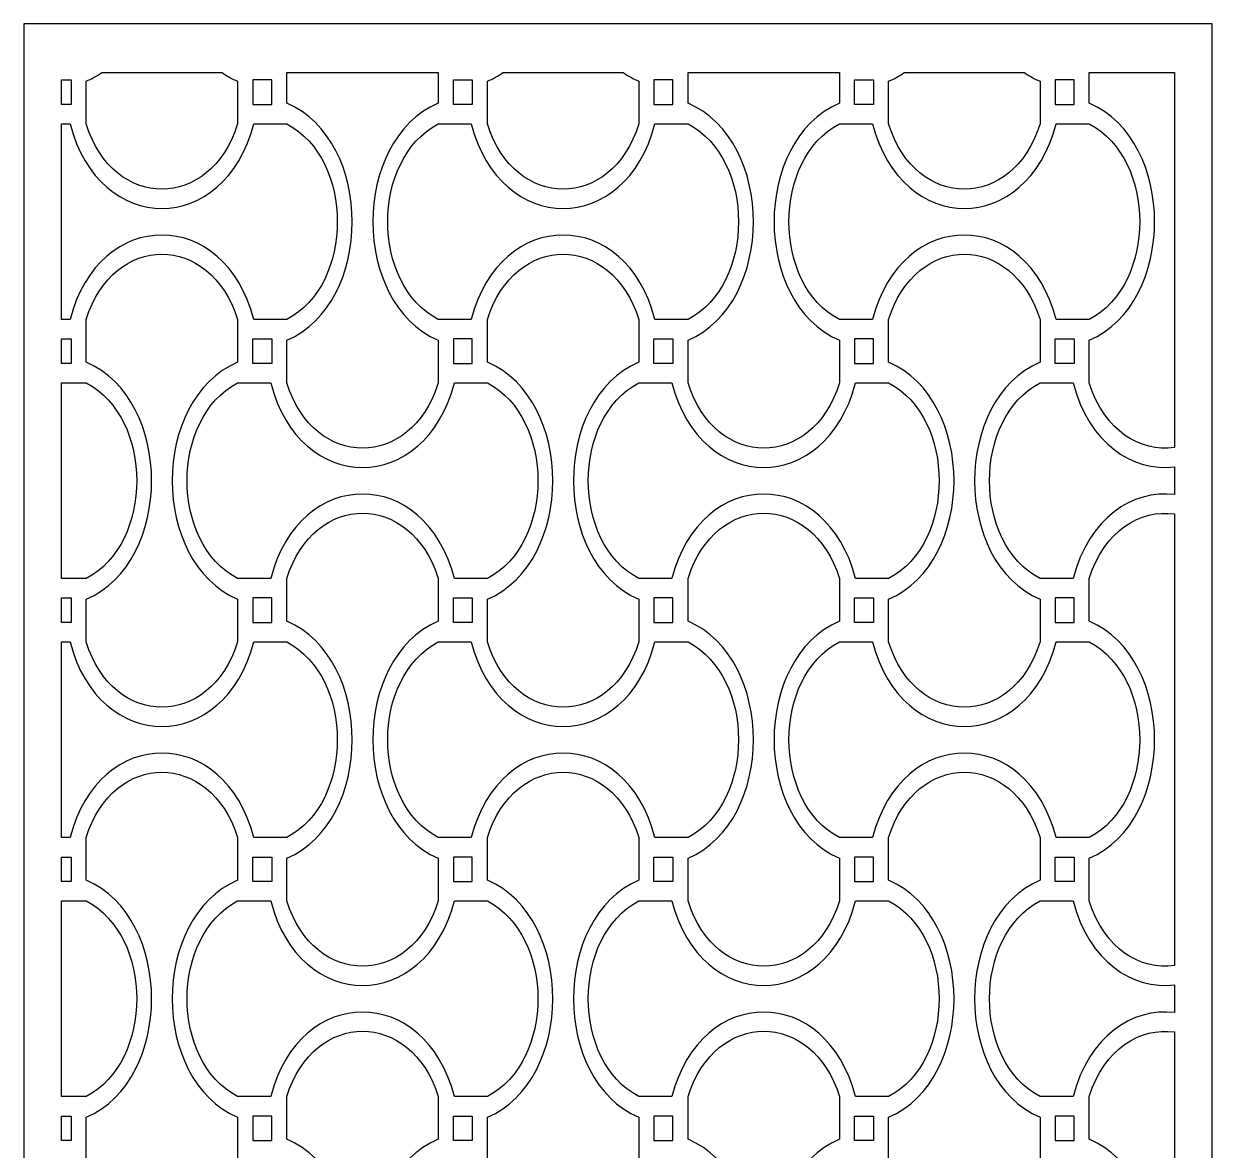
# Model space of a CAD drawing. Header units: centimetres. Extents: x -9.6 to 1.5, y -7.6 to 11.3.
# Drawn here: x -3.49 to 1.488, y 6.626 to 11.343 of the extents above; entities that cross this region are included whole.
import ezdxf

# ---------------------------------------------------------------- set-up
doc = ezdxf.new("R2010")
doc.units = ezdxf.units.CM
doc.header["$MEASUREMENT"] = 0
doc.layers.add('layer 1', color=7, linetype='Continuous')

msp = doc.modelspace()

# ---------------------------------------------------------------- linework, layer by layer
at = {"layer": 'layer 1', "color": 177}
for points, knots in [([(-3.4902, -7.58732), (-3.4902, -7.58732), (-3.4902, 11.3432), (-3.4902, 11.3432), (-3.4902, 11.3432), (-3.4902, 11.3432), (1.48758, 11.3432), (1.48758, 11.3432), (1.48758, 11.3432), (1.48758, 11.3432), (1.48758, -7.58732), (1.48758, -7.58732), (1.48758, -7.58732), (1.48758, -7.58732), (-3.4902, -7.58732), (-3.4902, -7.58732)], [0, 0, 0, 0, 0.2, 0.2, 0.2, 0.2, 0.4, 0.4, 0.4, 0.4, 0.6, 0.6, 0.6, 0.6, 1, 1, 1, 1]), ([(-3.33168, 11.10784), (-3.33168, 11.10784), (-3.33168, 11.00552), (-3.33168, 11.00552), (-3.33168, 11.00552), (-3.33168, 11.00552), (-3.29204, 11.00552), (-3.29204, 11.00552), (-3.29204, 11.00552), (-3.29204, 11.00552), (-3.29204, 11.10784), (-3.29204, 11.10784), (-3.29204, 11.10784), (-3.29204, 11.10784), (-3.33168, 11.10784), (-3.33168, 11.10784)], [0, 0, 0, 0, 0.2, 0.2, 0.2, 0.2, 0.4, 0.4, 0.4, 0.4, 0.6, 0.6, 0.6, 0.6, 1, 1, 1, 1]), ([(-2.65976, 11.13854), (-2.65976, 11.13854), (-3.16339, 11.13854), (-3.16339, 11.13854), (-3.16339, 11.13854), (-3.18366, 11.12461), (-3.2054, 11.1125), (-3.22863, 11.10254), (-3.22863, 11.10254), (-3.22863, 11.10254), (-3.22863, 10.92366), (-3.22863, 10.92366), (-3.22863, 10.92366), (-3.11493, 10.55964), (-2.70822, 10.55964), (-2.59452, 10.92366), (-2.59452, 10.92366), (-2.59452, 10.92366), (-2.59452, 10.92366), (-2.59452, 10.92366), (-2.59452, 10.92366), (-2.59452, 10.92366), (-2.59452, 11.10254), (-2.59452, 11.10254), (-2.59452, 11.10254), (-2.61775, 11.1125), (-2.63949, 11.12461), (-2.65976, 11.13854)], [0, 0, 0, 0, 0.125, 0.125, 0.125, 0.125, 0.25, 0.25, 0.25, 0.25, 0.375, 0.375, 0.375, 0.375, 0.5, 0.5, 0.5, 0.5, 0.625, 0.625, 0.625, 0.625, 0.75, 0.75, 0.75, 0.75, 1, 1, 1, 1]), ([(-2.45184, 11.10784), (-2.45184, 11.10784), (-2.45184, 11.00552), (-2.45184, 11.00552), (-2.45184, 11.00552), (-2.45184, 11.00552), (-2.53111, 11.00552), (-2.53111, 11.00552), (-2.53111, 11.00552), (-2.53111, 11.00552), (-2.53111, 11.10784), (-2.53111, 11.10784), (-2.53111, 11.10784), (-2.53111, 11.10784), (-2.45184, 11.10784), (-2.45184, 11.10784)], [0, 0, 0, 0, 0.2, 0.2, 0.2, 0.2, 0.4, 0.4, 0.4, 0.4, 0.6, 0.6, 0.6, 0.6, 1, 1, 1, 1]), ([(-1.75432, 11.13854), (-1.75432, 11.13854), (-2.38843, 11.13854), (-2.38843, 11.13854), (-2.38843, 11.13854), (-2.38843, 11.13854), (-2.38843, 11.01083), (-2.38843, 11.01083), (-2.38843, 11.01083), (-2.02331, 10.85412), (-2.02331, 10.17457), (-2.38843, 10.01787), (-2.38843, 10.01787), (-2.38843, 10.01787), (-2.38843, 9.83899), (-2.38843, 9.83899), (-2.38843, 9.83899), (-2.38843, 9.83899), (-2.38843, 9.83899), (-2.38843, 9.83899), (-2.38843, 9.83899), (-2.27473, 9.47497), (-1.86802, 9.47497), (-1.75432, 9.83899), (-1.75432, 9.83899), (-1.75432, 9.83899), (-1.75432, 10.01787), (-1.75432, 10.01787), (-1.75432, 10.01787), (-2.11945, 10.17457), (-2.11945, 10.85412), (-1.75432, 11.01083), (-1.75432, 11.01083), (-1.75432, 11.01083), (-1.75432, 11.13854), (-1.75432, 11.13854)], [0, 0, 0, 0, 0.1, 0.1, 0.1, 0.1, 0.2, 0.2, 0.2, 0.2, 0.3, 0.3, 0.3, 0.3, 0.4, 0.4, 0.4, 0.4, 0.5, 0.5, 0.5, 0.5, 0.6, 0.6, 0.6, 0.6, 0.7, 0.7, 0.7, 0.7, 0.8, 0.8, 0.8, 0.8, 1, 1, 1, 1]), ([(-1.61164, 11.10784), (-1.61164, 11.10784), (-1.69091, 11.10784), (-1.69091, 11.10784), (-1.69091, 11.10784), (-1.69091, 11.10784), (-1.69091, 11.00552), (-1.69091, 11.00552), (-1.69091, 11.00552), (-1.69091, 11.00552), (-1.61164, 11.00552), (-1.61164, 11.00552), (-1.61164, 11.00552), (-1.61164, 11.00552), (-1.61164, 11.10784), (-1.61164, 11.10784)], [0, 0, 0, 0, 0.2, 0.2, 0.2, 0.2, 0.4, 0.4, 0.4, 0.4, 0.6, 0.6, 0.6, 0.6, 1, 1, 1, 1]), ([(-0.97936, 11.13854), (-0.97936, 11.13854), (-1.483, 11.13854), (-1.483, 11.13854), (-1.483, 11.13854), (-1.50327, 11.12461), (-1.525, 11.1125), (-1.54823, 11.10254), (-1.54823, 11.10254), (-1.54823, 11.10254), (-1.54823, 10.92366), (-1.54823, 10.92366), (-1.54823, 10.92366), (-1.43453, 10.55964), (-1.02782, 10.55964), (-0.91412, 10.92366), (-0.91412, 10.92366), (-0.91412, 10.92366), (-0.91412, 10.92366), (-0.91412, 10.92366), (-0.91412, 10.92366), (-0.91412, 10.92366), (-0.91412, 11.10254), (-0.91412, 11.10254), (-0.91412, 11.10254), (-0.93735, 11.1125), (-0.95909, 11.12461), (-0.97936, 11.13854)], [0, 0, 0, 0, 0.125, 0.125, 0.125, 0.125, 0.25, 0.25, 0.25, 0.25, 0.375, 0.375, 0.375, 0.375, 0.5, 0.5, 0.5, 0.5, 0.625, 0.625, 0.625, 0.625, 0.75, 0.75, 0.75, 0.75, 1, 1, 1, 1]), ([(-0.77144, 11.10784), (-0.77144, 11.10784), (-0.77144, 11.00552), (-0.77144, 11.00552), (-0.77144, 11.00552), (-0.77144, 11.00552), (-0.85071, 11.00552), (-0.85071, 11.00552), (-0.85071, 11.00552), (-0.85071, 11.00552), (-0.85071, 11.10784), (-0.85071, 11.10784), (-0.85071, 11.10784), (-0.85071, 11.10784), (-0.77144, 11.10784), (-0.77144, 11.10784)], [0, 0, 0, 0, 0.2, 0.2, 0.2, 0.2, 0.4, 0.4, 0.4, 0.4, 0.6, 0.6, 0.6, 0.6, 1, 1, 1, 1]), ([(-0.07392, 11.13854), (-0.07392, 11.13854), (-0.70803, 11.13854), (-0.70803, 11.13854), (-0.70803, 11.13854), (-0.70803, 11.13854), (-0.70803, 11.01083), (-0.70803, 11.01083), (-0.70803, 11.01083), (-0.34291, 10.85412), (-0.34291, 10.17457), (-0.70803, 10.01787), (-0.70803, 10.01787), (-0.70803, 10.01787), (-0.70803, 9.83899), (-0.70803, 9.83899), (-0.70803, 9.83899), (-0.70803, 9.83899), (-0.70803, 9.83899), (-0.70803, 9.83899), (-0.70803, 9.83899), (-0.59433, 9.47497), (-0.18762, 9.47497), (-0.07392, 9.83899), (-0.07392, 9.83899), (-0.07392, 9.83899), (-0.07392, 10.01787), (-0.07392, 10.01787), (-0.07392, 10.01787), (-0.43905, 10.17457), (-0.43905, 10.85412), (-0.07392, 11.01083), (-0.07392, 11.01083), (-0.07392, 11.01083), (-0.07392, 11.13854), (-0.07392, 11.13854)], [0, 0, 0, 0, 0.1, 0.1, 0.1, 0.1, 0.2, 0.2, 0.2, 0.2, 0.3, 0.3, 0.3, 0.3, 0.4, 0.4, 0.4, 0.4, 0.5, 0.5, 0.5, 0.5, 0.6, 0.6, 0.6, 0.6, 0.7, 0.7, 0.7, 0.7, 0.8, 0.8, 0.8, 0.8, 1, 1, 1, 1]), ([(0.06875, 11.10784), (0.06875, 11.10784), (-0.01051, 11.10784), (-0.01051, 11.10784), (-0.01051, 11.10784), (-0.01051, 11.10784), (-0.01051, 11.00552), (-0.01051, 11.00552), (-0.01051, 11.00552), (-0.01051, 11.00552), (0.06875, 11.00552), (0.06875, 11.00552), (0.06875, 11.00552), (0.06875, 11.00552), (0.06875, 11.10784), (0.06875, 11.10784)], [0, 0, 0, 0, 0.2, 0.2, 0.2, 0.2, 0.4, 0.4, 0.4, 0.4, 0.6, 0.6, 0.6, 0.6, 1, 1, 1, 1]), ([(0.70104, 11.13854), (0.70104, 11.13854), (0.1974, 11.13854), (0.1974, 11.13854), (0.1974, 11.13854), (0.17713, 11.12461), (0.1554, 11.1125), (0.13217, 11.10254), (0.13217, 11.10254), (0.13217, 11.10254), (0.13217, 10.92366), (0.13217, 10.92366), (0.13217, 10.92366), (0.24587, 10.55964), (0.65258, 10.55964), (0.76628, 10.92366), (0.76628, 10.92366), (0.76628, 10.92366), (0.76628, 10.92366), (0.76628, 10.92366), (0.76628, 10.92366), (0.76628, 10.92366), (0.76628, 11.10254), (0.76628, 11.10254), (0.76628, 11.10254), (0.74305, 11.1125), (0.72131, 11.12461), (0.70104, 11.13854)], [0, 0, 0, 0, 0.125, 0.125, 0.125, 0.125, 0.25, 0.25, 0.25, 0.25, 0.375, 0.375, 0.375, 0.375, 0.5, 0.5, 0.5, 0.5, 0.625, 0.625, 0.625, 0.625, 0.75, 0.75, 0.75, 0.75, 1, 1, 1, 1]), ([(0.90895, 11.10784), (0.90895, 11.10784), (0.90895, 11.00552), (0.90895, 11.00552), (0.90895, 11.00552), (0.90895, 11.00552), (0.82969, 11.00552), (0.82969, 11.00552), (0.82969, 11.00552), (0.82969, 11.00552), (0.82969, 11.10784), (0.82969, 11.10784), (0.82969, 11.10784), (0.82969, 11.10784), (0.90895, 11.10784), (0.90895, 11.10784)], [0, 0, 0, 0, 0.2, 0.2, 0.2, 0.2, 0.4, 0.4, 0.4, 0.4, 0.6, 0.6, 0.6, 0.6, 1, 1, 1, 1]), ([(1.32905, 9.56885), (1.32905, 9.56885), (1.32905, 11.13854), (1.32905, 11.13854), (1.32905, 11.13854), (1.32905, 11.13854), (0.97237, 11.13854), (0.97237, 11.13854), (0.97237, 11.13854), (0.97237, 11.13854), (0.97237, 11.01083), (0.97237, 11.01083), (0.97237, 11.01083), (1.33749, 10.85412), (1.33749, 10.17457), (0.97237, 10.01787), (0.97237, 10.01787), (0.97237, 10.01787), (0.97237, 9.83899), (0.97237, 9.83899), (0.97237, 9.83899), (0.97237, 9.83899), (0.97237, 9.83899), (0.97237, 9.83899), (0.97237, 9.83899), (1.035, 9.63846), (1.18656, 9.54843), (1.32905, 9.56885)], [0, 0, 0, 0, 0.125, 0.125, 0.125, 0.125, 0.25, 0.25, 0.25, 0.25, 0.375, 0.375, 0.375, 0.375, 0.5, 0.5, 0.5, 0.5, 0.625, 0.625, 0.625, 0.625, 0.75, 0.75, 0.75, 0.75, 1, 1, 1, 1]), ([(-3.33168, 10.92366), (-3.33168, 10.92366), (-3.33168, 10.10504), (-3.33168, 10.10504), (-3.33168, 10.10504), (-3.33168, 10.10504), (-3.29616, 10.10504), (-3.29616, 10.10504), (-3.29616, 10.10504), (-3.17477, 10.5764), (-2.64838, 10.5764), (-2.527, 10.10504), (-2.527, 10.10504), (-2.527, 10.10504), (-2.38843, 10.10504), (-2.38843, 10.10504), (-2.38843, 10.10504), (-2.10646, 10.25182), (-2.10646, 10.77687), (-2.38843, 10.92366), (-2.38843, 10.92366), (-2.38843, 10.92366), (-2.527, 10.92366), (-2.527, 10.92366), (-2.527, 10.92366), (-2.64838, 10.45229), (-3.17477, 10.45229), (-3.29616, 10.92366), (-3.29616, 10.92366), (-3.29616, 10.92366), (-3.33168, 10.92366), (-3.33168, 10.92366)], [0, 0, 0, 0, 0.1111111, 0.1111111, 0.1111111, 0.1111111, 0.2222222, 0.2222222, 0.2222222, 0.2222222, 0.3333333, 0.3333333, 0.3333333, 0.3333333, 0.4444444, 0.4444444, 0.4444444, 0.4444444, 0.5555556, 0.5555556, 0.5555556, 0.5555556, 0.6666667, 0.6666667, 0.6666667, 0.6666667, 0.7777778, 0.7777778, 0.7777778, 0.7777778, 1, 1, 1, 1]), ([(-1.75432, 10.10504), (-1.75432, 10.10504), (-1.61576, 10.10504), (-1.61576, 10.10504), (-1.61576, 10.10504), (-1.49437, 10.5764), (-0.96798, 10.5764), (-0.8466, 10.10504), (-0.8466, 10.10504), (-0.8466, 10.10504), (-0.70803, 10.10504), (-0.70803, 10.10504), (-0.70803, 10.10504), (-0.42606, 10.25182), (-0.42606, 10.77687), (-0.70803, 10.92366), (-0.70803, 10.92366), (-0.70803, 10.92366), (-0.8466, 10.92366), (-0.8466, 10.92366), (-0.8466, 10.92366), (-0.96798, 10.45229), (-1.49437, 10.45229), (-1.61576, 10.92366), (-1.61576, 10.92366), (-1.61576, 10.92366), (-1.75432, 10.92366), (-1.75432, 10.92366), (-1.75432, 10.92366), (-1.75432, 10.92366), (-1.75432, 10.92366), (-1.75432, 10.92366), (-1.75432, 10.92366), (-2.03629, 10.77687), (-2.03629, 10.25182), (-1.75432, 10.10504)], [0, 0, 0, 0, 0.1, 0.1, 0.1, 0.1, 0.2, 0.2, 0.2, 0.2, 0.3, 0.3, 0.3, 0.3, 0.4, 0.4, 0.4, 0.4, 0.5, 0.5, 0.5, 0.5, 0.6, 0.6, 0.6, 0.6, 0.7, 0.7, 0.7, 0.7, 0.8, 0.8, 0.8, 0.8, 1, 1, 1, 1]), ([(-0.07392, 10.10504), (-0.07392, 10.10504), (0.06464, 10.10504), (0.06464, 10.10504), (0.06464, 10.10504), (0.18603, 10.5764), (0.71242, 10.5764), (0.8338, 10.10504), (0.8338, 10.10504), (0.8338, 10.10504), (0.97237, 10.10504), (0.97237, 10.10504), (0.97237, 10.10504), (1.25434, 10.25182), (1.25434, 10.77687), (0.97237, 10.92366), (0.97237, 10.92366), (0.97237, 10.92366), (0.8338, 10.92366), (0.8338, 10.92366), (0.8338, 10.92366), (0.71242, 10.45229), (0.18603, 10.45229), (0.06464, 10.92366), (0.06464, 10.92366), (0.06464, 10.92366), (-0.07392, 10.92366), (-0.07392, 10.92366), (-0.07392, 10.92366), (-0.07392, 10.92366), (-0.07392, 10.92366), (-0.07392, 10.92366), (-0.07392, 10.92366), (-0.35589, 10.77687), (-0.35589, 10.25182), (-0.07392, 10.10504)], [0, 0, 0, 0, 0.1, 0.1, 0.1, 0.1, 0.2, 0.2, 0.2, 0.2, 0.3, 0.3, 0.3, 0.3, 0.4, 0.4, 0.4, 0.4, 0.5, 0.5, 0.5, 0.5, 0.6, 0.6, 0.6, 0.6, 0.7, 0.7, 0.7, 0.7, 0.8, 0.8, 0.8, 0.8, 1, 1, 1, 1]), ([(-3.22863, 10.10504), (-3.22863, 10.10504), (-3.22863, 9.92616), (-3.22863, 9.92616), (-3.22863, 9.92616), (-2.86351, 9.76946), (-2.86351, 9.0899), (-3.22863, 8.9332), (-3.22863, 8.9332), (-3.22863, 8.9332), (-3.22863, 8.75432), (-3.22863, 8.75432), (-3.22863, 8.75432), (-3.11493, 8.3903), (-2.70822, 8.3903), (-2.59452, 8.75432), (-2.59452, 8.75432), (-2.59452, 8.75432), (-2.59452, 8.75432), (-2.59452, 8.75432), (-2.59452, 8.75432), (-2.59452, 8.75432), (-2.59452, 8.9332), (-2.59452, 8.9332), (-2.59452, 8.9332), (-2.95965, 9.0899), (-2.95965, 9.76946), (-2.59452, 9.92616), (-2.59452, 9.92616), (-2.59452, 9.92616), (-2.59452, 10.10504), (-2.59452, 10.10504), (-2.59452, 10.10504), (-2.70822, 10.46906), (-3.11493, 10.46905), (-3.22863, 10.10504)], [0, 0, 0, 0, 0.1, 0.1, 0.1, 0.1, 0.2, 0.2, 0.2, 0.2, 0.3, 0.3, 0.3, 0.3, 0.4, 0.4, 0.4, 0.4, 0.5, 0.5, 0.5, 0.5, 0.6, 0.6, 0.6, 0.6, 0.7, 0.7, 0.7, 0.7, 0.8, 0.8, 0.8, 0.8, 1, 1, 1, 1]), ([(-1.54823, 10.10504), (-1.54823, 10.10504), (-1.54823, 9.92616), (-1.54823, 9.92616), (-1.54823, 9.92616), (-1.18311, 9.76946), (-1.18311, 9.0899), (-1.54823, 8.9332), (-1.54823, 8.9332), (-1.54823, 8.9332), (-1.54823, 8.75432), (-1.54823, 8.75432), (-1.54823, 8.75432), (-1.43453, 8.3903), (-1.02782, 8.3903), (-0.91412, 8.75432), (-0.91412, 8.75432), (-0.91412, 8.75432), (-0.91412, 8.75432), (-0.91412, 8.75432), (-0.91412, 8.75432), (-0.91412, 8.75432), (-0.91412, 8.9332), (-0.91412, 8.9332), (-0.91412, 8.9332), (-1.27925, 9.0899), (-1.27925, 9.76946), (-0.91412, 9.92616), (-0.91412, 9.92616), (-0.91412, 9.92616), (-0.91412, 10.10504), (-0.91412, 10.10504), (-0.91412, 10.10504), (-1.02782, 10.46906), (-1.43453, 10.46905), (-1.54823, 10.10504)], [0, 0, 0, 0, 0.1, 0.1, 0.1, 0.1, 0.2, 0.2, 0.2, 0.2, 0.3, 0.3, 0.3, 0.3, 0.4, 0.4, 0.4, 0.4, 0.5, 0.5, 0.5, 0.5, 0.6, 0.6, 0.6, 0.6, 0.7, 0.7, 0.7, 0.7, 0.8, 0.8, 0.8, 0.8, 1, 1, 1, 1]), ([(0.13217, 10.10504), (0.13217, 10.10504), (0.13217, 9.92616), (0.13217, 9.92616), (0.13217, 9.92616), (0.49729, 9.76946), (0.49729, 9.0899), (0.13217, 8.9332), (0.13217, 8.9332), (0.13217, 8.9332), (0.13217, 8.75432), (0.13217, 8.75432), (0.13217, 8.75432), (0.24587, 8.3903), (0.65258, 8.3903), (0.76628, 8.75432), (0.76628, 8.75432), (0.76628, 8.75432), (0.76628, 8.75432), (0.76628, 8.75432), (0.76628, 8.75432), (0.76628, 8.75432), (0.76628, 8.9332), (0.76628, 8.9332), (0.76628, 8.9332), (0.40115, 9.0899), (0.40115, 9.76946), (0.76628, 9.92616), (0.76628, 9.92616), (0.76628, 9.92616), (0.76628, 10.10504), (0.76628, 10.10504), (0.76628, 10.10504), (0.65258, 10.46906), (0.24587, 10.46905), (0.13217, 10.10504)], [0, 0, 0, 0, 0.1, 0.1, 0.1, 0.1, 0.2, 0.2, 0.2, 0.2, 0.3, 0.3, 0.3, 0.3, 0.4, 0.4, 0.4, 0.4, 0.5, 0.5, 0.5, 0.5, 0.6, 0.6, 0.6, 0.6, 0.7, 0.7, 0.7, 0.7, 0.8, 0.8, 0.8, 0.8, 1, 1, 1, 1]), ([(-3.33168, 10.02318), (-3.33168, 10.02318), (-3.33168, 9.92085), (-3.33168, 9.92085), (-3.33168, 9.92085), (-3.33168, 9.92085), (-3.29204, 9.92085), (-3.29204, 9.92085), (-3.29204, 9.92085), (-3.29204, 9.92085), (-3.29204, 10.02318), (-3.29204, 10.02318), (-3.29204, 10.02318), (-3.29204, 10.02318), (-3.33168, 10.02318), (-3.33168, 10.02318)], [0, 0, 0, 0, 0.2, 0.2, 0.2, 0.2, 0.4, 0.4, 0.4, 0.4, 0.6, 0.6, 0.6, 0.6, 1, 1, 1, 1]), ([(-2.53111, 10.02318), (-2.53111, 10.02318), (-2.53111, 9.92085), (-2.53111, 9.92085), (-2.53111, 9.92085), (-2.53111, 9.92085), (-2.45184, 9.92085), (-2.45184, 9.92085), (-2.45184, 9.92085), (-2.45184, 9.92085), (-2.45184, 10.02318), (-2.45184, 10.02318), (-2.45184, 10.02318), (-2.45184, 10.02318), (-2.53111, 10.02318), (-2.53111, 10.02318)], [0, 0, 0, 0, 0.2, 0.2, 0.2, 0.2, 0.4, 0.4, 0.4, 0.4, 0.6, 0.6, 0.6, 0.6, 1, 1, 1, 1]), ([(-1.69091, 9.92085), (-1.69091, 9.92085), (-1.69091, 10.02318), (-1.69091, 10.02318), (-1.69091, 10.02318), (-1.69091, 10.02318), (-1.61164, 10.02318), (-1.61164, 10.02318), (-1.61164, 10.02318), (-1.61164, 10.02318), (-1.61164, 9.92085), (-1.61164, 9.92085), (-1.61164, 9.92085), (-1.61164, 9.92085), (-1.69091, 9.92085), (-1.69091, 9.92085)], [0, 0, 0, 0, 0.2, 0.2, 0.2, 0.2, 0.4, 0.4, 0.4, 0.4, 0.6, 0.6, 0.6, 0.6, 1, 1, 1, 1]), ([(-0.85071, 10.02318), (-0.85071, 10.02318), (-0.85071, 9.92085), (-0.85071, 9.92085), (-0.85071, 9.92085), (-0.85071, 9.92085), (-0.77144, 9.92085), (-0.77144, 9.92085), (-0.77144, 9.92085), (-0.77144, 9.92085), (-0.77144, 10.02318), (-0.77144, 10.02318), (-0.77144, 10.02318), (-0.77144, 10.02318), (-0.85071, 10.02318), (-0.85071, 10.02318)], [0, 0, 0, 0, 0.2, 0.2, 0.2, 0.2, 0.4, 0.4, 0.4, 0.4, 0.6, 0.6, 0.6, 0.6, 1, 1, 1, 1]), ([(-0.01051, 9.92085), (-0.01051, 9.92085), (-0.01051, 10.02318), (-0.01051, 10.02318), (-0.01051, 10.02318), (-0.01051, 10.02318), (0.06875, 10.02318), (0.06875, 10.02318), (0.06875, 10.02318), (0.06875, 10.02318), (0.06875, 9.92085), (0.06875, 9.92085), (0.06875, 9.92085), (0.06875, 9.92085), (-0.01051, 9.92085), (-0.01051, 9.92085)], [0, 0, 0, 0, 0.2, 0.2, 0.2, 0.2, 0.4, 0.4, 0.4, 0.4, 0.6, 0.6, 0.6, 0.6, 1, 1, 1, 1]), ([(0.82969, 10.02318), (0.82969, 10.02318), (0.82969, 9.92085), (0.82969, 9.92085), (0.82969, 9.92085), (0.82969, 9.92085), (0.90895, 9.92085), (0.90895, 9.92085), (0.90895, 9.92085), (0.90895, 9.92085), (0.90895, 10.02318), (0.90895, 10.02318), (0.90895, 10.02318), (0.90895, 10.02318), (0.82969, 10.02318), (0.82969, 10.02318)], [0, 0, 0, 0, 0.2, 0.2, 0.2, 0.2, 0.4, 0.4, 0.4, 0.4, 0.6, 0.6, 0.6, 0.6, 1, 1, 1, 1]), ([(-3.33168, 9.83899), (-3.33168, 9.83899), (-3.33168, 9.02037), (-3.33168, 9.02037), (-3.33168, 9.02037), (-3.33168, 9.02037), (-3.22863, 9.02037), (-3.22863, 9.02037), (-3.22863, 9.02037), (-2.94666, 9.16716), (-2.94666, 9.6922), (-3.22863, 9.83899), (-3.22863, 9.83899), (-3.22863, 9.83899), (-3.33168, 9.83899), (-3.33168, 9.83899)], [0, 0, 0, 0, 0.2, 0.2, 0.2, 0.2, 0.4, 0.4, 0.4, 0.4, 0.6, 0.6, 0.6, 0.6, 1, 1, 1, 1]), ([(-1.54823, 9.83899), (-1.54823, 9.83899), (-1.6868, 9.83899), (-1.6868, 9.83899), (-1.6868, 9.83899), (-1.80818, 9.36762), (-2.33457, 9.36762), (-2.45596, 9.83899), (-2.45596, 9.83899), (-2.45596, 9.83899), (-2.59452, 9.83899), (-2.59452, 9.83899), (-2.59452, 9.83899), (-2.87649, 9.6922), (-2.87649, 9.16716), (-2.59452, 9.02037), (-2.59452, 9.02037), (-2.59452, 9.02037), (-2.59452, 9.02037), (-2.59452, 9.02037), (-2.59452, 9.02037), (-2.59452, 9.02037), (-2.45596, 9.02037), (-2.45596, 9.02037), (-2.45596, 9.02037), (-2.33457, 9.49174), (-1.80818, 9.49174), (-1.6868, 9.02037), (-1.6868, 9.02037), (-1.6868, 9.02037), (-1.54823, 9.02037), (-1.54823, 9.02037), (-1.54823, 9.02037), (-1.26626, 9.16716), (-1.26626, 9.6922), (-1.54823, 9.83899)], [0, 0, 0, 0, 0.1, 0.1, 0.1, 0.1, 0.2, 0.2, 0.2, 0.2, 0.3, 0.3, 0.3, 0.3, 0.4, 0.4, 0.4, 0.4, 0.5, 0.5, 0.5, 0.5, 0.6, 0.6, 0.6, 0.6, 0.7, 0.7, 0.7, 0.7, 0.8, 0.8, 0.8, 0.8, 1, 1, 1, 1]), ([(0.13217, 9.83899), (0.13217, 9.83899), (-0.0064, 9.83899), (-0.0064, 9.83899), (-0.0064, 9.83899), (-0.12778, 9.36762), (-0.65417, 9.36762), (-0.77556, 9.83899), (-0.77556, 9.83899), (-0.77556, 9.83899), (-0.91412, 9.83899), (-0.91412, 9.83899), (-0.91412, 9.83899), (-1.19609, 9.6922), (-1.19609, 9.16716), (-0.91412, 9.02037), (-0.91412, 9.02037), (-0.91412, 9.02037), (-0.91412, 9.02037), (-0.91412, 9.02037), (-0.91412, 9.02037), (-0.91412, 9.02037), (-0.77556, 9.02037), (-0.77556, 9.02037), (-0.77556, 9.02037), (-0.65417, 9.49174), (-0.12778, 9.49174), (-0.0064, 9.02037), (-0.0064, 9.02037), (-0.0064, 9.02037), (0.13217, 9.02037), (0.13217, 9.02037), (0.13217, 9.02037), (0.41414, 9.16716), (0.41414, 9.6922), (0.13217, 9.83899)], [0, 0, 0, 0, 0.1, 0.1, 0.1, 0.1, 0.2, 0.2, 0.2, 0.2, 0.3, 0.3, 0.3, 0.3, 0.4, 0.4, 0.4, 0.4, 0.5, 0.5, 0.5, 0.5, 0.6, 0.6, 0.6, 0.6, 0.7, 0.7, 0.7, 0.7, 0.8, 0.8, 0.8, 0.8, 1, 1, 1, 1]), ([(1.32905, 9.37145), (1.32905, 9.37145), (1.32905, 9.4879), (1.32905, 9.4879), (1.32905, 9.4879), (1.15462, 9.46705), (0.97049, 9.58405), (0.90484, 9.83899), (0.90484, 9.83899), (0.90484, 9.83899), (0.76628, 9.83899), (0.76628, 9.83899), (0.76628, 9.83899), (0.48431, 9.6922), (0.48431, 9.16716), (0.76628, 9.02037), (0.76628, 9.02037), (0.76628, 9.02037), (0.76628, 9.02037), (0.76628, 9.02037), (0.76628, 9.02037), (0.76628, 9.02037), (0.90484, 9.02037), (0.90484, 9.02037), (0.90484, 9.02037), (0.97049, 9.27531), (1.15462, 9.39231), (1.32905, 9.37145)], [0, 0, 0, 0, 0.125, 0.125, 0.125, 0.125, 0.25, 0.25, 0.25, 0.25, 0.375, 0.375, 0.375, 0.375, 0.5, 0.5, 0.5, 0.5, 0.625, 0.625, 0.625, 0.625, 0.75, 0.75, 0.75, 0.75, 1, 1, 1, 1]), ([(-1.75432, 7.66965), (-1.75432, 7.66965), (-1.75432, 7.84853), (-1.75432, 7.84853), (-1.75432, 7.84853), (-2.11945, 8.00523), (-2.11945, 8.68479), (-1.75432, 8.84149), (-1.75432, 8.84149), (-1.75432, 8.84149), (-1.75432, 9.02037), (-1.75432, 9.02037), (-1.75432, 9.02037), (-1.86802, 9.38439), (-2.27473, 9.38439), (-2.38843, 9.02037), (-2.38843, 9.02037), (-2.38843, 9.02037), (-2.38843, 8.84149), (-2.38843, 8.84149), (-2.38843, 8.84149), (-2.02331, 8.68479), (-2.02331, 8.00523), (-2.38843, 7.84853), (-2.38843, 7.84853), (-2.38843, 7.84853), (-2.38843, 7.66965), (-2.38843, 7.66965), (-2.38843, 7.66965), (-2.38843, 7.66965), (-2.38843, 7.66965), (-2.38843, 7.66965), (-2.38843, 7.66965), (-2.27473, 7.30564), (-1.86802, 7.30564), (-1.75432, 7.66965)], [0, 0, 0, 0, 0.1, 0.1, 0.1, 0.1, 0.2, 0.2, 0.2, 0.2, 0.3, 0.3, 0.3, 0.3, 0.4, 0.4, 0.4, 0.4, 0.5, 0.5, 0.5, 0.5, 0.6, 0.6, 0.6, 0.6, 0.7, 0.7, 0.7, 0.7, 0.8, 0.8, 0.8, 0.8, 1, 1, 1, 1]), ([(-0.07392, 7.66965), (-0.07392, 7.66965), (-0.07392, 7.84853), (-0.07392, 7.84853), (-0.07392, 7.84853), (-0.43905, 8.00523), (-0.43905, 8.68479), (-0.07392, 8.84149), (-0.07392, 8.84149), (-0.07392, 8.84149), (-0.07392, 9.02037), (-0.07392, 9.02037), (-0.07392, 9.02037), (-0.18762, 9.38439), (-0.59433, 9.38439), (-0.70803, 9.02037), (-0.70803, 9.02037), (-0.70803, 9.02037), (-0.70803, 8.84149), (-0.70803, 8.84149), (-0.70803, 8.84149), (-0.34291, 8.68479), (-0.34291, 8.00523), (-0.70803, 7.84853), (-0.70803, 7.84853), (-0.70803, 7.84853), (-0.70803, 7.66965), (-0.70803, 7.66965), (-0.70803, 7.66965), (-0.70803, 7.66965), (-0.70803, 7.66965), (-0.70803, 7.66965), (-0.70803, 7.66965), (-0.59433, 7.30564), (-0.18762, 7.30564), (-0.07392, 7.66965)], [0, 0, 0, 0, 0.1, 0.1, 0.1, 0.1, 0.2, 0.2, 0.2, 0.2, 0.3, 0.3, 0.3, 0.3, 0.4, 0.4, 0.4, 0.4, 0.5, 0.5, 0.5, 0.5, 0.6, 0.6, 0.6, 0.6, 0.7, 0.7, 0.7, 0.7, 0.8, 0.8, 0.8, 0.8, 1, 1, 1, 1]), ([(1.32905, 7.39951), (1.32905, 7.39951), (1.32905, 9.2905), (1.32905, 9.2905), (1.32905, 9.2905), (1.18656, 9.31092), (1.035, 9.2209), (0.97237, 9.02037), (0.97237, 9.02037), (0.97237, 9.02037), (0.97237, 8.84149), (0.97237, 8.84149), (0.97237, 8.84149), (1.33749, 8.68479), (1.33749, 8.00523), (0.97237, 7.84853), (0.97237, 7.84853), (0.97237, 7.84853), (0.97237, 7.66965), (0.97237, 7.66965), (0.97237, 7.66965), (0.97237, 7.66965), (0.97237, 7.66965), (0.97237, 7.66965), (0.97237, 7.66965), (1.035, 7.46912), (1.18656, 7.3791), (1.32905, 7.39951)], [0, 0, 0, 0, 0.125, 0.125, 0.125, 0.125, 0.25, 0.25, 0.25, 0.25, 0.375, 0.375, 0.375, 0.375, 0.5, 0.5, 0.5, 0.5, 0.625, 0.625, 0.625, 0.625, 0.75, 0.75, 0.75, 0.75, 1, 1, 1, 1]), ([(-3.33168, 8.93851), (-3.33168, 8.93851), (-3.33168, 8.83618), (-3.33168, 8.83618), (-3.33168, 8.83618), (-3.33168, 8.83618), (-3.29204, 8.83618), (-3.29204, 8.83618), (-3.29204, 8.83618), (-3.29204, 8.83618), (-3.29204, 8.93851), (-3.29204, 8.93851), (-3.29204, 8.93851), (-3.29204, 8.93851), (-3.33168, 8.93851), (-3.33168, 8.93851)], [0, 0, 0, 0, 0.2, 0.2, 0.2, 0.2, 0.4, 0.4, 0.4, 0.4, 0.6, 0.6, 0.6, 0.6, 1, 1, 1, 1]), ([(-2.45184, 8.93851), (-2.45184, 8.93851), (-2.45184, 8.83618), (-2.45184, 8.83618), (-2.45184, 8.83618), (-2.45184, 8.83618), (-2.53111, 8.83618), (-2.53111, 8.83618), (-2.53111, 8.83618), (-2.53111, 8.83618), (-2.53111, 8.93851), (-2.53111, 8.93851), (-2.53111, 8.93851), (-2.53111, 8.93851), (-2.45184, 8.93851), (-2.45184, 8.93851)], [0, 0, 0, 0, 0.2, 0.2, 0.2, 0.2, 0.4, 0.4, 0.4, 0.4, 0.6, 0.6, 0.6, 0.6, 1, 1, 1, 1]), ([(-1.61164, 8.93851), (-1.61164, 8.93851), (-1.69091, 8.93851), (-1.69091, 8.93851), (-1.69091, 8.93851), (-1.69091, 8.93851), (-1.69091, 8.83618), (-1.69091, 8.83618), (-1.69091, 8.83618), (-1.69091, 8.83618), (-1.61164, 8.83618), (-1.61164, 8.83618), (-1.61164, 8.83618), (-1.61164, 8.83618), (-1.61164, 8.93851), (-1.61164, 8.93851)], [0, 0, 0, 0, 0.2, 0.2, 0.2, 0.2, 0.4, 0.4, 0.4, 0.4, 0.6, 0.6, 0.6, 0.6, 1, 1, 1, 1]), ([(-0.77144, 8.93851), (-0.77144, 8.93851), (-0.77144, 8.83618), (-0.77144, 8.83618), (-0.77144, 8.83618), (-0.77144, 8.83618), (-0.85071, 8.83618), (-0.85071, 8.83618), (-0.85071, 8.83618), (-0.85071, 8.83618), (-0.85071, 8.93851), (-0.85071, 8.93851), (-0.85071, 8.93851), (-0.85071, 8.93851), (-0.77144, 8.93851), (-0.77144, 8.93851)], [0, 0, 0, 0, 0.2, 0.2, 0.2, 0.2, 0.4, 0.4, 0.4, 0.4, 0.6, 0.6, 0.6, 0.6, 1, 1, 1, 1]), ([(0.06875, 8.93851), (0.06875, 8.93851), (-0.01051, 8.93851), (-0.01051, 8.93851), (-0.01051, 8.93851), (-0.01051, 8.93851), (-0.01051, 8.83618), (-0.01051, 8.83618), (-0.01051, 8.83618), (-0.01051, 8.83618), (0.06875, 8.83618), (0.06875, 8.83618), (0.06875, 8.83618), (0.06875, 8.83618), (0.06875, 8.93851), (0.06875, 8.93851)], [0, 0, 0, 0, 0.2, 0.2, 0.2, 0.2, 0.4, 0.4, 0.4, 0.4, 0.6, 0.6, 0.6, 0.6, 1, 1, 1, 1]), ([(0.90895, 8.93851), (0.90895, 8.93851), (0.90895, 8.83618), (0.90895, 8.83618), (0.90895, 8.83618), (0.90895, 8.83618), (0.82969, 8.83618), (0.82969, 8.83618), (0.82969, 8.83618), (0.82969, 8.83618), (0.82969, 8.93851), (0.82969, 8.93851), (0.82969, 8.93851), (0.82969, 8.93851), (0.90895, 8.93851), (0.90895, 8.93851)], [0, 0, 0, 0, 0.2, 0.2, 0.2, 0.2, 0.4, 0.4, 0.4, 0.4, 0.6, 0.6, 0.6, 0.6, 1, 1, 1, 1]), ([(-3.33168, 8.75432), (-3.33168, 8.75432), (-3.33168, 7.9357), (-3.33168, 7.9357), (-3.33168, 7.9357), (-3.33168, 7.9357), (-3.29616, 7.9357), (-3.29616, 7.9357), (-3.29616, 7.9357), (-3.17477, 8.40707), (-2.64838, 8.40707), (-2.527, 7.9357), (-2.527, 7.9357), (-2.527, 7.9357), (-2.38843, 7.9357), (-2.38843, 7.9357), (-2.38843, 7.9357), (-2.10646, 8.08249), (-2.10646, 8.60753), (-2.38843, 8.75432), (-2.38843, 8.75432), (-2.38843, 8.75432), (-2.527, 8.75432), (-2.527, 8.75432), (-2.527, 8.75432), (-2.64838, 8.28295), (-3.17477, 8.28295), (-3.29616, 8.75432), (-3.29616, 8.75432), (-3.29616, 8.75432), (-3.33168, 8.75432), (-3.33168, 8.75432)], [0, 0, 0, 0, 0.1111111, 0.1111111, 0.1111111, 0.1111111, 0.2222222, 0.2222222, 0.2222222, 0.2222222, 0.3333333, 0.3333333, 0.3333333, 0.3333333, 0.4444444, 0.4444444, 0.4444444, 0.4444444, 0.5555556, 0.5555556, 0.5555556, 0.5555556, 0.6666667, 0.6666667, 0.6666667, 0.6666667, 0.7777778, 0.7777778, 0.7777778, 0.7777778, 1, 1, 1, 1]), ([(-1.75432, 7.9357), (-1.75432, 7.9357), (-1.61576, 7.9357), (-1.61576, 7.9357), (-1.61576, 7.9357), (-1.49437, 8.40707), (-0.96798, 8.40707), (-0.8466, 7.9357), (-0.8466, 7.9357), (-0.8466, 7.9357), (-0.70803, 7.9357), (-0.70803, 7.9357), (-0.70803, 7.9357), (-0.42606, 8.08249), (-0.42606, 8.60753), (-0.70803, 8.75432), (-0.70803, 8.75432), (-0.70803, 8.75432), (-0.8466, 8.75432), (-0.8466, 8.75432), (-0.8466, 8.75432), (-0.96798, 8.28295), (-1.49437, 8.28295), (-1.61576, 8.75432), (-1.61576, 8.75432), (-1.61576, 8.75432), (-1.75432, 8.75432), (-1.75432, 8.75432), (-1.75432, 8.75432), (-1.75432, 8.75432), (-1.75432, 8.75432), (-1.75432, 8.75432), (-1.75432, 8.75432), (-2.03629, 8.60753), (-2.03629, 8.08249), (-1.75432, 7.9357)], [0, 0, 0, 0, 0.1, 0.1, 0.1, 0.1, 0.2, 0.2, 0.2, 0.2, 0.3, 0.3, 0.3, 0.3, 0.4, 0.4, 0.4, 0.4, 0.5, 0.5, 0.5, 0.5, 0.6, 0.6, 0.6, 0.6, 0.7, 0.7, 0.7, 0.7, 0.8, 0.8, 0.8, 0.8, 1, 1, 1, 1]), ([(-0.07392, 7.9357), (-0.07392, 7.9357), (0.06464, 7.9357), (0.06464, 7.9357), (0.06464, 7.9357), (0.18603, 8.40707), (0.71242, 8.40707), (0.8338, 7.9357), (0.8338, 7.9357), (0.8338, 7.9357), (0.97237, 7.9357), (0.97237, 7.9357), (0.97237, 7.9357), (1.25434, 8.08249), (1.25434, 8.60753), (0.97237, 8.75432), (0.97237, 8.75432), (0.97237, 8.75432), (0.8338, 8.75432), (0.8338, 8.75432), (0.8338, 8.75432), (0.71242, 8.28295), (0.18603, 8.28295), (0.06464, 8.75432), (0.06464, 8.75432), (0.06464, 8.75432), (-0.07392, 8.75432), (-0.07392, 8.75432), (-0.07392, 8.75432), (-0.07392, 8.75432), (-0.07392, 8.75432), (-0.07392, 8.75432), (-0.07392, 8.75432), (-0.35589, 8.60753), (-0.35589, 8.08249), (-0.07392, 7.9357)], [0, 0, 0, 0, 0.1, 0.1, 0.1, 0.1, 0.2, 0.2, 0.2, 0.2, 0.3, 0.3, 0.3, 0.3, 0.4, 0.4, 0.4, 0.4, 0.5, 0.5, 0.5, 0.5, 0.6, 0.6, 0.6, 0.6, 0.7, 0.7, 0.7, 0.7, 0.8, 0.8, 0.8, 0.8, 1, 1, 1, 1]), ([(-3.22863, 7.9357), (-3.22863, 7.9357), (-3.22863, 7.75682), (-3.22863, 7.75682), (-3.22863, 7.75682), (-2.86351, 7.60012), (-2.86351, 6.92056), (-3.22863, 6.76387), (-3.22863, 6.76387), (-3.22863, 6.76387), (-3.22863, 6.58499), (-3.22863, 6.58499), (-3.22863, 6.58499), (-3.11493, 6.22097), (-2.70822, 6.22097), (-2.59452, 6.58499), (-2.59452, 6.58499), (-2.59452, 6.58499), (-2.59452, 6.58499), (-2.59452, 6.58499), (-2.59452, 6.58499), (-2.59452, 6.58499), (-2.59452, 6.76387), (-2.59452, 6.76387), (-2.59452, 6.76387), (-2.95965, 6.92056), (-2.95965, 7.60012), (-2.59452, 7.75682), (-2.59452, 7.75682), (-2.59452, 7.75682), (-2.59452, 7.9357), (-2.59452, 7.9357), (-2.59452, 7.9357), (-2.70822, 8.29972), (-3.11493, 8.29972), (-3.22863, 7.9357)], [0, 0, 0, 0, 0.1, 0.1, 0.1, 0.1, 0.2, 0.2, 0.2, 0.2, 0.3, 0.3, 0.3, 0.3, 0.4, 0.4, 0.4, 0.4, 0.5, 0.5, 0.5, 0.5, 0.6, 0.6, 0.6, 0.6, 0.7, 0.7, 0.7, 0.7, 0.8, 0.8, 0.8, 0.8, 1, 1, 1, 1]), ([(-1.54823, 7.9357), (-1.54823, 7.9357), (-1.54823, 7.75682), (-1.54823, 7.75682), (-1.54823, 7.75682), (-1.18311, 7.60012), (-1.18311, 6.92056), (-1.54823, 6.76387), (-1.54823, 6.76387), (-1.54823, 6.76387), (-1.54823, 6.58499), (-1.54823, 6.58499), (-1.54823, 6.58499), (-1.43453, 6.22097), (-1.02782, 6.22097), (-0.91412, 6.58499), (-0.91412, 6.58499), (-0.91412, 6.58499), (-0.91412, 6.58499), (-0.91412, 6.58499), (-0.91412, 6.58499), (-0.91412, 6.58499), (-0.91412, 6.76387), (-0.91412, 6.76387), (-0.91412, 6.76387), (-1.27925, 6.92056), (-1.27925, 7.60012), (-0.91412, 7.75682), (-0.91412, 7.75682), (-0.91412, 7.75682), (-0.91412, 7.9357), (-0.91412, 7.9357), (-0.91412, 7.9357), (-1.02782, 8.29972), (-1.43453, 8.29972), (-1.54823, 7.9357)], [0, 0, 0, 0, 0.1, 0.1, 0.1, 0.1, 0.2, 0.2, 0.2, 0.2, 0.3, 0.3, 0.3, 0.3, 0.4, 0.4, 0.4, 0.4, 0.5, 0.5, 0.5, 0.5, 0.6, 0.6, 0.6, 0.6, 0.7, 0.7, 0.7, 0.7, 0.8, 0.8, 0.8, 0.8, 1, 1, 1, 1]), ([(0.13217, 7.9357), (0.13217, 7.9357), (0.13217, 7.75682), (0.13217, 7.75682), (0.13217, 7.75682), (0.49729, 7.60012), (0.49729, 6.92056), (0.13217, 6.76387), (0.13217, 6.76387), (0.13217, 6.76387), (0.13217, 6.58499), (0.13217, 6.58499), (0.13217, 6.58499), (0.24587, 6.22097), (0.65258, 6.22097), (0.76628, 6.58499), (0.76628, 6.58499), (0.76628, 6.58499), (0.76628, 6.58499), (0.76628, 6.58499), (0.76628, 6.58499), (0.76628, 6.58499), (0.76628, 6.76387), (0.76628, 6.76387), (0.76628, 6.76387), (0.40115, 6.92056), (0.40115, 7.60012), (0.76628, 7.75682), (0.76628, 7.75682), (0.76628, 7.75682), (0.76628, 7.9357), (0.76628, 7.9357), (0.76628, 7.9357), (0.65258, 8.29972), (0.24587, 8.29972), (0.13217, 7.9357)], [0, 0, 0, 0, 0.1, 0.1, 0.1, 0.1, 0.2, 0.2, 0.2, 0.2, 0.3, 0.3, 0.3, 0.3, 0.4, 0.4, 0.4, 0.4, 0.5, 0.5, 0.5, 0.5, 0.6, 0.6, 0.6, 0.6, 0.7, 0.7, 0.7, 0.7, 0.8, 0.8, 0.8, 0.8, 1, 1, 1, 1]), ([(-3.33168, 7.85384), (-3.33168, 7.85384), (-3.33168, 7.75151), (-3.33168, 7.75151), (-3.33168, 7.75151), (-3.33168, 7.75151), (-3.29204, 7.75151), (-3.29204, 7.75151), (-3.29204, 7.75151), (-3.29204, 7.75151), (-3.29204, 7.85384), (-3.29204, 7.85384), (-3.29204, 7.85384), (-3.29204, 7.85384), (-3.33168, 7.85384), (-3.33168, 7.85384)], [0, 0, 0, 0, 0.2, 0.2, 0.2, 0.2, 0.4, 0.4, 0.4, 0.4, 0.6, 0.6, 0.6, 0.6, 1, 1, 1, 1]), ([(-2.53111, 7.85384), (-2.53111, 7.85384), (-2.53111, 7.75151), (-2.53111, 7.75151), (-2.53111, 7.75151), (-2.53111, 7.75151), (-2.45184, 7.75151), (-2.45184, 7.75151), (-2.45184, 7.75151), (-2.45184, 7.75151), (-2.45184, 7.85384), (-2.45184, 7.85384), (-2.45184, 7.85384), (-2.45184, 7.85384), (-2.53111, 7.85384), (-2.53111, 7.85384)], [0, 0, 0, 0, 0.2, 0.2, 0.2, 0.2, 0.4, 0.4, 0.4, 0.4, 0.6, 0.6, 0.6, 0.6, 1, 1, 1, 1]), ([(-1.69091, 7.75151), (-1.69091, 7.75151), (-1.69091, 7.85384), (-1.69091, 7.85384), (-1.69091, 7.85384), (-1.69091, 7.85384), (-1.61164, 7.85384), (-1.61164, 7.85384), (-1.61164, 7.85384), (-1.61164, 7.85384), (-1.61164, 7.75151), (-1.61164, 7.75151), (-1.61164, 7.75151), (-1.61164, 7.75151), (-1.69091, 7.75151), (-1.69091, 7.75151)], [0, 0, 0, 0, 0.2, 0.2, 0.2, 0.2, 0.4, 0.4, 0.4, 0.4, 0.6, 0.6, 0.6, 0.6, 1, 1, 1, 1]), ([(-0.85071, 7.85384), (-0.85071, 7.85384), (-0.85071, 7.75151), (-0.85071, 7.75151), (-0.85071, 7.75151), (-0.85071, 7.75151), (-0.77144, 7.75151), (-0.77144, 7.75151), (-0.77144, 7.75151), (-0.77144, 7.75151), (-0.77144, 7.85384), (-0.77144, 7.85384), (-0.77144, 7.85384), (-0.77144, 7.85384), (-0.85071, 7.85384), (-0.85071, 7.85384)], [0, 0, 0, 0, 0.2, 0.2, 0.2, 0.2, 0.4, 0.4, 0.4, 0.4, 0.6, 0.6, 0.6, 0.6, 1, 1, 1, 1]), ([(-0.01051, 7.75151), (-0.01051, 7.75151), (-0.01051, 7.85384), (-0.01051, 7.85384), (-0.01051, 7.85384), (-0.01051, 7.85384), (0.06875, 7.85384), (0.06875, 7.85384), (0.06875, 7.85384), (0.06875, 7.85384), (0.06875, 7.75151), (0.06875, 7.75151), (0.06875, 7.75151), (0.06875, 7.75151), (-0.01051, 7.75151), (-0.01051, 7.75151)], [0, 0, 0, 0, 0.2, 0.2, 0.2, 0.2, 0.4, 0.4, 0.4, 0.4, 0.6, 0.6, 0.6, 0.6, 1, 1, 1, 1]), ([(0.82969, 7.85384), (0.82969, 7.85384), (0.82969, 7.75151), (0.82969, 7.75151), (0.82969, 7.75151), (0.82969, 7.75151), (0.90895, 7.75151), (0.90895, 7.75151), (0.90895, 7.75151), (0.90895, 7.75151), (0.90895, 7.85384), (0.90895, 7.85384), (0.90895, 7.85384), (0.90895, 7.85384), (0.82969, 7.85384), (0.82969, 7.85384)], [0, 0, 0, 0, 0.2, 0.2, 0.2, 0.2, 0.4, 0.4, 0.4, 0.4, 0.6, 0.6, 0.6, 0.6, 1, 1, 1, 1]), ([(-3.33168, 7.66965), (-3.33168, 7.66965), (-3.33168, 6.85104), (-3.33168, 6.85104), (-3.33168, 6.85104), (-3.33168, 6.85104), (-3.22863, 6.85104), (-3.22863, 6.85104), (-3.22863, 6.85104), (-2.94666, 6.99782), (-2.94666, 7.52287), (-3.22863, 7.66965), (-3.22863, 7.66965), (-3.22863, 7.66965), (-3.33168, 7.66965), (-3.33168, 7.66965)], [0, 0, 0, 0, 0.2, 0.2, 0.2, 0.2, 0.4, 0.4, 0.4, 0.4, 0.6, 0.6, 0.6, 0.6, 1, 1, 1, 1]), ([(-1.54823, 7.66965), (-1.54823, 7.66965), (-1.6868, 7.66965), (-1.6868, 7.66965), (-1.6868, 7.66965), (-1.80818, 7.19829), (-2.33457, 7.19829), (-2.45596, 7.66965), (-2.45596, 7.66965), (-2.45596, 7.66965), (-2.59452, 7.66965), (-2.59452, 7.66965), (-2.59452, 7.66965), (-2.87649, 7.52287), (-2.87649, 6.99782), (-2.59452, 6.85104), (-2.59452, 6.85104), (-2.59452, 6.85104), (-2.59452, 6.85104), (-2.59452, 6.85104), (-2.59452, 6.85104), (-2.59452, 6.85104), (-2.45596, 6.85104), (-2.45596, 6.85104), (-2.45596, 6.85104), (-2.33457, 7.3224), (-1.80818, 7.3224), (-1.6868, 6.85104), (-1.6868, 6.85104), (-1.6868, 6.85104), (-1.54823, 6.85104), (-1.54823, 6.85104), (-1.54823, 6.85104), (-1.26626, 6.99782), (-1.26626, 7.52287), (-1.54823, 7.66965)], [0, 0, 0, 0, 0.1, 0.1, 0.1, 0.1, 0.2, 0.2, 0.2, 0.2, 0.3, 0.3, 0.3, 0.3, 0.4, 0.4, 0.4, 0.4, 0.5, 0.5, 0.5, 0.5, 0.6, 0.6, 0.6, 0.6, 0.7, 0.7, 0.7, 0.7, 0.8, 0.8, 0.8, 0.8, 1, 1, 1, 1]), ([(0.13217, 7.66965), (0.13217, 7.66965), (-0.0064, 7.66965), (-0.0064, 7.66965), (-0.0064, 7.66965), (-0.12778, 7.19829), (-0.65417, 7.19829), (-0.77556, 7.66965), (-0.77556, 7.66965), (-0.77556, 7.66965), (-0.91412, 7.66965), (-0.91412, 7.66965), (-0.91412, 7.66965), (-1.19609, 7.52287), (-1.19609, 6.99782), (-0.91412, 6.85104), (-0.91412, 6.85104), (-0.91412, 6.85104), (-0.91412, 6.85104), (-0.91412, 6.85104), (-0.91412, 6.85104), (-0.91412, 6.85104), (-0.77556, 6.85104), (-0.77556, 6.85104), (-0.77556, 6.85104), (-0.65417, 7.3224), (-0.12778, 7.3224), (-0.0064, 6.85104), (-0.0064, 6.85104), (-0.0064, 6.85104), (0.13217, 6.85104), (0.13217, 6.85104), (0.13217, 6.85104), (0.41414, 6.99782), (0.41414, 7.52287), (0.13217, 7.66965)], [0, 0, 0, 0, 0.1, 0.1, 0.1, 0.1, 0.2, 0.2, 0.2, 0.2, 0.3, 0.3, 0.3, 0.3, 0.4, 0.4, 0.4, 0.4, 0.5, 0.5, 0.5, 0.5, 0.6, 0.6, 0.6, 0.6, 0.7, 0.7, 0.7, 0.7, 0.8, 0.8, 0.8, 0.8, 1, 1, 1, 1]), ([(1.32905, 7.20212), (1.32905, 7.20212), (1.32905, 7.31856), (1.32905, 7.31856), (1.32905, 7.31856), (1.15462, 7.29771), (0.97049, 7.41471), (0.90484, 7.66965), (0.90484, 7.66965), (0.90484, 7.66965), (0.76628, 7.66965), (0.76628, 7.66965), (0.76628, 7.66965), (0.48431, 7.52287), (0.48431, 6.99782), (0.76628, 6.85104), (0.76628, 6.85104), (0.76628, 6.85104), (0.76628, 6.85104), (0.76628, 6.85104), (0.76628, 6.85104), (0.76628, 6.85104), (0.90484, 6.85104), (0.90484, 6.85104), (0.90484, 6.85104), (0.97049, 7.10598), (1.15462, 7.22297), (1.32905, 7.20212)], [0, 0, 0, 0, 0.125, 0.125, 0.125, 0.125, 0.25, 0.25, 0.25, 0.25, 0.375, 0.375, 0.375, 0.375, 0.5, 0.5, 0.5, 0.5, 0.625, 0.625, 0.625, 0.625, 0.75, 0.75, 0.75, 0.75, 1, 1, 1, 1]), ([(-1.75432, 5.50032), (-1.75432, 5.50032), (-1.75432, 5.6792), (-1.75432, 5.6792), (-1.75432, 5.6792), (-2.11945, 5.8359), (-2.11945, 6.51545), (-1.75432, 6.67216), (-1.75432, 6.67216), (-1.75432, 6.67216), (-1.75432, 6.85104), (-1.75432, 6.85104), (-1.75432, 6.85104), (-1.86802, 7.21505), (-2.27473, 7.21505), (-2.38843, 6.85104), (-2.38843, 6.85104), (-2.38843, 6.85104), (-2.38843, 6.67216), (-2.38843, 6.67216), (-2.38843, 6.67216), (-2.02331, 6.51545), (-2.02331, 5.8359), (-2.38843, 5.6792), (-2.38843, 5.6792), (-2.38843, 5.6792), (-2.38843, 5.50032), (-2.38843, 5.50032), (-2.38843, 5.50032), (-2.38843, 5.50032), (-2.38843, 5.50032), (-2.38843, 5.50032), (-2.38843, 5.50032), (-2.27473, 5.1363), (-1.86802, 5.1363), (-1.75432, 5.50032)], [0, 0, 0, 0, 0.1, 0.1, 0.1, 0.1, 0.2, 0.2, 0.2, 0.2, 0.3, 0.3, 0.3, 0.3, 0.4, 0.4, 0.4, 0.4, 0.5, 0.5, 0.5, 0.5, 0.6, 0.6, 0.6, 0.6, 0.7, 0.7, 0.7, 0.7, 0.8, 0.8, 0.8, 0.8, 1, 1, 1, 1]), ([(-0.07392, 5.50032), (-0.07392, 5.50032), (-0.07392, 5.6792), (-0.07392, 5.6792), (-0.07392, 5.6792), (-0.43905, 5.8359), (-0.43905, 6.51545), (-0.07392, 6.67216), (-0.07392, 6.67216), (-0.07392, 6.67216), (-0.07392, 6.85104), (-0.07392, 6.85104), (-0.07392, 6.85104), (-0.18762, 7.21505), (-0.59433, 7.21505), (-0.70803, 6.85104), (-0.70803, 6.85104), (-0.70803, 6.85104), (-0.70803, 6.67216), (-0.70803, 6.67216), (-0.70803, 6.67216), (-0.34291, 6.51545), (-0.34291, 5.8359), (-0.70803, 5.6792), (-0.70803, 5.6792), (-0.70803, 5.6792), (-0.70803, 5.50032), (-0.70803, 5.50032), (-0.70803, 5.50032), (-0.70803, 5.50032), (-0.70803, 5.50032), (-0.70803, 5.50032), (-0.70803, 5.50032), (-0.59433, 5.1363), (-0.18762, 5.1363), (-0.07392, 5.50032)], [0, 0, 0, 0, 0.1, 0.1, 0.1, 0.1, 0.2, 0.2, 0.2, 0.2, 0.3, 0.3, 0.3, 0.3, 0.4, 0.4, 0.4, 0.4, 0.5, 0.5, 0.5, 0.5, 0.6, 0.6, 0.6, 0.6, 0.7, 0.7, 0.7, 0.7, 0.8, 0.8, 0.8, 0.8, 1, 1, 1, 1]), ([(1.32905, 5.23018), (1.32905, 5.23018), (1.32905, 7.12117), (1.32905, 7.12117), (1.32905, 7.12117), (1.18656, 7.14159), (1.035, 7.05156), (0.97237, 6.85104), (0.97237, 6.85104), (0.97237, 6.85104), (0.97237, 6.67216), (0.97237, 6.67216), (0.97237, 6.67216), (1.33749, 6.51545), (1.33749, 5.8359), (0.97237, 5.6792), (0.97237, 5.6792), (0.97237, 5.6792), (0.97237, 5.50032), (0.97237, 5.50032), (0.97237, 5.50032), (0.97237, 5.50032), (0.97237, 5.50032), (0.97237, 5.50032), (0.97237, 5.50032), (1.035, 5.29979), (1.18656, 5.20976), (1.32905, 5.23018)], [0, 0, 0, 0, 0.125, 0.125, 0.125, 0.125, 0.25, 0.25, 0.25, 0.25, 0.375, 0.375, 0.375, 0.375, 0.5, 0.5, 0.5, 0.5, 0.625, 0.625, 0.625, 0.625, 0.75, 0.75, 0.75, 0.75, 1, 1, 1, 1]), ([(-3.33168, 6.76917), (-3.33168, 6.76917), (-3.33168, 6.66685), (-3.33168, 6.66685), (-3.33168, 6.66685), (-3.33168, 6.66685), (-3.29204, 6.66685), (-3.29204, 6.66685), (-3.29204, 6.66685), (-3.29204, 6.66685), (-3.29204, 6.76917), (-3.29204, 6.76917), (-3.29204, 6.76917), (-3.29204, 6.76917), (-3.33168, 6.76917), (-3.33168, 6.76917)], [0, 0, 0, 0, 0.2, 0.2, 0.2, 0.2, 0.4, 0.4, 0.4, 0.4, 0.6, 0.6, 0.6, 0.6, 1, 1, 1, 1]), ([(-2.45184, 6.76917), (-2.45184, 6.76917), (-2.45184, 6.66685), (-2.45184, 6.66685), (-2.45184, 6.66685), (-2.45184, 6.66685), (-2.53111, 6.66685), (-2.53111, 6.66685), (-2.53111, 6.66685), (-2.53111, 6.66685), (-2.53111, 6.76917), (-2.53111, 6.76917), (-2.53111, 6.76917), (-2.53111, 6.76917), (-2.45184, 6.76917), (-2.45184, 6.76917)], [0, 0, 0, 0, 0.2, 0.2, 0.2, 0.2, 0.4, 0.4, 0.4, 0.4, 0.6, 0.6, 0.6, 0.6, 1, 1, 1, 1]), ([(-1.61164, 6.76917), (-1.61164, 6.76917), (-1.69091, 6.76917), (-1.69091, 6.76917), (-1.69091, 6.76917), (-1.69091, 6.76917), (-1.69091, 6.66685), (-1.69091, 6.66685), (-1.69091, 6.66685), (-1.69091, 6.66685), (-1.61164, 6.66685), (-1.61164, 6.66685), (-1.61164, 6.66685), (-1.61164, 6.66685), (-1.61164, 6.76917), (-1.61164, 6.76917)], [0, 0, 0, 0, 0.2, 0.2, 0.2, 0.2, 0.4, 0.4, 0.4, 0.4, 0.6, 0.6, 0.6, 0.6, 1, 1, 1, 1]), ([(-0.77144, 6.76917), (-0.77144, 6.76917), (-0.77144, 6.66685), (-0.77144, 6.66685), (-0.77144, 6.66685), (-0.77144, 6.66685), (-0.85071, 6.66685), (-0.85071, 6.66685), (-0.85071, 6.66685), (-0.85071, 6.66685), (-0.85071, 6.76917), (-0.85071, 6.76917), (-0.85071, 6.76917), (-0.85071, 6.76917), (-0.77144, 6.76917), (-0.77144, 6.76917)], [0, 0, 0, 0, 0.2, 0.2, 0.2, 0.2, 0.4, 0.4, 0.4, 0.4, 0.6, 0.6, 0.6, 0.6, 1, 1, 1, 1]), ([(0.06875, 6.76917), (0.06875, 6.76917), (-0.01051, 6.76917), (-0.01051, 6.76917), (-0.01051, 6.76917), (-0.01051, 6.76917), (-0.01051, 6.66685), (-0.01051, 6.66685), (-0.01051, 6.66685), (-0.01051, 6.66685), (0.06875, 6.66685), (0.06875, 6.66685), (0.06875, 6.66685), (0.06875, 6.66685), (0.06875, 6.76917), (0.06875, 6.76917)], [0, 0, 0, 0, 0.2, 0.2, 0.2, 0.2, 0.4, 0.4, 0.4, 0.4, 0.6, 0.6, 0.6, 0.6, 1, 1, 1, 1]), ([(0.90895, 6.76917), (0.90895, 6.76917), (0.90895, 6.66685), (0.90895, 6.66685), (0.90895, 6.66685), (0.90895, 6.66685), (0.82969, 6.66685), (0.82969, 6.66685), (0.82969, 6.66685), (0.82969, 6.66685), (0.82969, 6.76917), (0.82969, 6.76917), (0.82969, 6.76917), (0.82969, 6.76917), (0.90895, 6.76917), (0.90895, 6.76917)], [0, 0, 0, 0, 0.2, 0.2, 0.2, 0.2, 0.4, 0.4, 0.4, 0.4, 0.6, 0.6, 0.6, 0.6, 1, 1, 1, 1])]:
    msp.add_open_spline(points, degree=3, knots=knots, dxfattribs=at)

doc.saveas('drawing.dxf')
